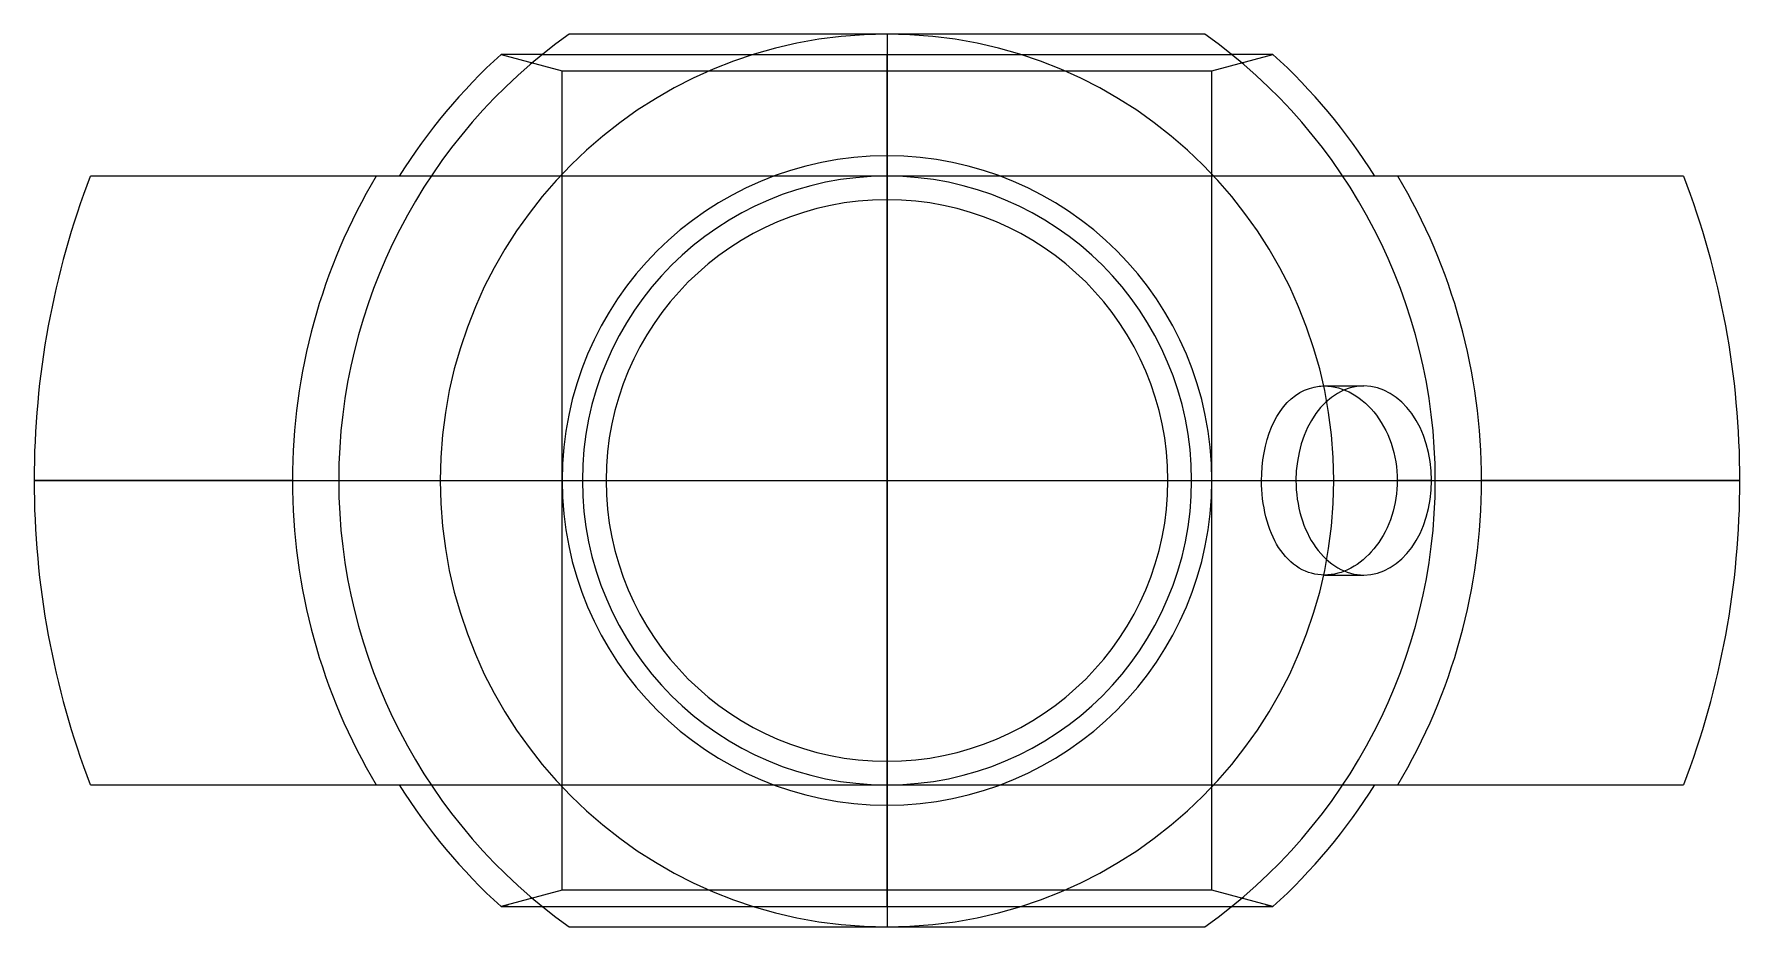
# Model space of a CAD drawing. Header units: millimetres. Extents: x -21 to 21, y -11 to 11.
import ezdxf

# ---------------------------------------------------------------- set-up
doc = ezdxf.new("R2010")
doc.units = ezdxf.units.MM
doc.layers.add('MAIN-1', color=7, linetype='Continuous')
doc.layers.add('MAIN-2', color=7, linetype='Continuous')

msp = doc.modelspace()

# ---------------------------------------------------------------- linework, layer by layer
at = {"layer": 'MAIN-1'}
for p, q in [((7.826, 11), (-7.826, 11)), ((-8.485, 10.5), (-9.5, 10.5)), ((9.5, 10.5), (8.485, 10.5)), ((0, 6.917), (0, 8)), ((-12.575, 7.5), (-19.615, 7.5)), ((-12.339, 7.5), (-12.575, 7.5)), ((-12.108, 7.5), (-12.339, 7.5)), ((-11.882, 7.5), (-12.108, 7.5)), ((-11.659, 7.5), (-11.882, 7.5)), ((-11.44, 7.5), (-11.659, 7.5)), ((-11.225, 7.5), (-11.44, 7.5)), ((11.44, 7.5), (11.225, 7.5)), ((11.659, 7.5), (11.44, 7.5)), ((11.882, 7.5), (11.659, 7.5)), ((12.108, 7.5), (11.882, 7.5)), ((12.339, 7.5), (12.108, 7.5)), ((12.575, 7.5), (12.339, 7.5)), ((19.615, 7.5), (12.575, 7.5)), ((0, 0), (0, 6.917)), ((0, -6.918), (0, 0)), ((21, 0), (14.642, 0)), ((-14.642, 0), (-21, 0)), ((0, -8), (0, -6.918)), ((-19.615, -7.5), (-12.575, -7.5)), ((-12.575, -7.5), (-12.339, -7.5)), ((-12.339, -7.5), (-12.108, -7.5)), ((-12.108, -7.5), (-11.882, -7.5)), ((-11.882, -7.5), (-11.659, -7.5)), ((-11.659, -7.5), (-11.44, -7.5)), ((-11.44, -7.5), (-11.225, -7.5)), ((11.225, -7.5), (11.44, -7.5)), ((11.44, -7.5), (11.659, -7.5)), ((11.659, -7.5), (11.882, -7.5)), ((11.882, -7.5), (12.108, -7.5)), ((12.108, -7.5), (12.339, -7.5)), ((12.339, -7.5), (12.575, -7.5)), ((12.575, -7.5), (19.615, -7.5)), ((-9.5, -10.5), (-8.485, -10.5)), ((8.485, -10.5), (9.5, -10.5)), ((-7.826, -11), (7.826, -11))]:
    msp.add_line(p, q, dxfattribs=at)
for radius, start, end in [(13.5, 125.4309, 234.5691), (13.5, 305.4309, 54.5691), (14.16, 132.1376, 148.0169), (14.16, 31.9831, 47.8624), (8, 90, 270), (8, 270, 90), (21, 159.0907, 180), (14.642, 149.187, 180), (14.642, 0, 30.813), (21, 0, 20.9093), (6.918, 90, 270), (6.918, 270, 90), (14.642, 180, 210.813), (14.642, 329.187, 0), (21, 339.0907, 0), (21, 180, 200.9093), (14.16, 211.9831, 227.8624), (14.16, 312.1376, 328.0169)]:
    msp.add_arc((0, 0), radius, start, end, dxfattribs=at)
at = {"layer": 'MAIN-2'}
for p, q in [((-7.826, 11), (-7.826, 11)), ((0, 11), (0, 7.5)), ((0, 11), (0, 11)), ((7.826, 11), (7.826, 11)), ((-9.5, 10.5), (-8, 10.098)), ((-8.485, 10.5), (0, 10.5)), ((0, 10.098), (0, 10.5)), ((0, 10.5), (0, 10.098)), ((0, 10.5), (8.485, 10.5)), ((8, 10.098), (9.5, 10.5)), ((-8.001, 10.098), (0, 10.098)), ((-8.001, -10.098), (-8.001, 10.098)), ((0, -10.098), (0, 10.098)), ((0, 10.098), (0, -10.098)), ((0, 10.098), (8.001, 10.098)), ((8.001, -10.098), (8.001, 10.098)), ((-10.272, 7.5), (-11.225, 7.5)), ((-9.389, 7.5), (-10.272, 7.5)), ((-8.564, 7.5), (-9.389, 7.5)), ((-7.791, 7.5), (-8.564, 7.5)), ((-7.063, 7.5), (-7.791, 7.5)), ((-6.372, 7.5), (-7.063, 7.5)), ((-5.715, 7.5), (-6.372, 7.5)), ((-5.085, 7.5), (-5.715, 7.5)), ((-4.479, 7.5), (-5.085, 7.5)), ((-3.892, 7.5), (-4.479, 7.5)), ((-3.32, 7.5), (-3.892, 7.5)), ((-2.76, 7.5), (-3.32, 7.5)), ((-2.208, 7.5), (-2.76, 7.5)), ((-1.66, 7.5), (-2.208, 7.5)), ((-1.112, 7.5), (-1.66, 7.5)), ((-0.56, 7.5), (-1.112, 7.5)), ((0, 7.5), (-0.56, 7.5)), ((0.56, 7.5), (0, 7.5)), ((1.112, 7.5), (0.56, 7.5)), ((1.66, 7.5), (1.112, 7.5)), ((2.208, 7.5), (1.66, 7.5)), ((2.76, 7.5), (2.208, 7.5)), ((3.32, 7.5), (2.76, 7.5)), ((3.892, 7.5), (3.32, 7.5)), ((4.479, 7.5), (3.892, 7.5)), ((5.085, 7.5), (4.479, 7.5)), ((5.715, 7.5), (5.085, 7.5)), ((6.372, 7.5), (5.715, 7.5)), ((7.063, 7.5), (6.372, 7.5)), ((7.791, 7.5), (7.063, 7.5)), ((8.564, 7.5), (7.791, 7.5)), ((9.389, 7.5), (8.564, 7.5)), ((10.272, 7.5), (9.389, 7.5)), ((11.225, 7.5), (10.272, 7.5)), ((0, 6.917), (0, 6.917)), ((10.059, 2.097), (10.169, 2.168)), ((10.169, 2.168), (10.283, 2.226)), ((10.283, 2.226), (10.399, 2.271)), ((10.399, 2.271), (10.516, 2.302)), ((10.516, 2.302), (10.557, 2.311)), ((10.557, 2.311), (10.599, 2.318)), ((10.599, 2.318), (10.642, 2.323)), ((10.642, 2.323), (10.685, 2.327)), ((10.685, 2.327), (10.728, 2.329)), ((10.728, 2.329), (10.772, 2.33)), ((10.772, 2.33), (10.858, 2.327)), ((10.772, 2.33), (11.74, 2.33)), ((10.858, 2.327), (10.944, 2.318)), ((10.944, 2.318), (11.032, 2.303)), ((11.032, 2.303), (11.119, 2.282)), ((11.119, 2.282), (11.206, 2.254)), ((11.206, 2.254), (11.292, 2.221)), ((11.292, 2.221), (11.378, 2.182)), ((11.378, 2.182), (11.462, 2.137)), ((11.462, 2.137), (11.544, 2.087)), ((9.602, 1.578), (9.678, 1.699)), ((9.678, 1.699), (9.763, 1.813)), ((9.763, 1.813), (9.855, 1.918)), ((9.855, 1.918), (9.954, 2.013)), ((9.954, 2.013), (10.059, 2.097)), ((11.544, 2.087), (11.625, 2.032)), ((11.625, 2.032), (11.703, 1.972)), ((11.703, 1.972), (11.778, 1.907)), ((11.778, 1.907), (11.85, 1.838)), ((11.85, 1.838), (11.919, 1.766)), ((11.919, 1.766), (11.986, 1.689)), ((11.986, 1.689), (12.05, 1.607)), ((9.413, 1.168), (9.47, 1.315)), ((9.47, 1.315), (9.533, 1.452)), ((9.533, 1.452), (9.602, 1.578)), ((12.05, 1.607), (12.112, 1.521)), ((12.112, 1.521), (12.171, 1.43)), ((12.171, 1.43), (12.227, 1.334)), ((12.227, 1.334), (12.279, 1.235)), ((9.284, 0.683), (9.319, 0.85)), ((9.319, 0.85), (9.362, 1.013)), ((9.362, 1.013), (9.413, 1.168)), ((12.279, 1.235), (12.328, 1.132)), ((12.328, 1.132), (12.372, 1.026)), ((12.372, 1.026), (12.412, 0.917)), ((12.412, 0.917), (12.447, 0.806)), ((9.237, 0.34), (9.257, 0.512)), ((9.257, 0.512), (9.284, 0.683)), ((12.447, 0.806), (12.478, 0.693)), ((12.478, 0.693), (12.505, 0.578)), ((12.505, 0.578), (12.526, 0.462)), ((12.526, 0.462), (12.542, 0.346)), ((-21, 0), (21, 0)), ((9.223, 0), (9.226, 0.168)), ((9.226, 0.168), (9.237, 0.34)), ((12.542, 0.346), (12.554, 0.23)), ((12.554, 0.23), (12.561, 0.114)), ((12.561, 0.114), (12.563, 0)), ((12.563, 0), (12.561, -0.108)), ((13.41, 0), (12.563, 0)), ((9.224, -0.111), (9.223, 0)), ((9.223, 0), (10.07, 0)), ((9.229, -0.223), (9.224, -0.111)), ((9.237, -0.336), (9.229, -0.223)), ((9.249, -0.45), (9.237, -0.336)), ((12.545, -0.325), (12.53, -0.434)), ((12.555, -0.216), (12.545, -0.325)), ((12.561, -0.108), (12.555, -0.216)), ((9.264, -0.563), (9.249, -0.45)), ((9.283, -0.676), (9.264, -0.563)), ((9.305, -0.787), (9.283, -0.676)), ((9.33, -0.896), (9.305, -0.787)), ((12.461, -0.758), (12.43, -0.863)), ((12.488, -0.651), (12.461, -0.758)), ((12.511, -0.543), (12.488, -0.651)), ((12.53, -0.434), (12.511, -0.543)), ((9.359, -1.003), (9.33, -0.896)), ((9.391, -1.107), (9.359, -1.003)), ((9.427, -1.207), (9.391, -1.107)), ((9.465, -1.303), (9.427, -1.207)), ((12.312, -1.167), (12.265, -1.262)), ((12.355, -1.068), (12.312, -1.167)), ((12.394, -0.967), (12.355, -1.068)), ((12.43, -0.863), (12.394, -0.967)), ((9.506, -1.395), (9.465, -1.303)), ((9.549, -1.483), (9.506, -1.395)), ((9.594, -1.566), (9.549, -1.483)), ((9.643, -1.647), (9.594, -1.566)), ((9.696, -1.725), (9.643, -1.647)), ((12.048, -1.61), (11.988, -1.687)), ((12.107, -1.529), (12.048, -1.61)), ((12.162, -1.444), (12.107, -1.529)), ((12.215, -1.355), (12.162, -1.444)), ((12.265, -1.262), (12.215, -1.355)), ((9.752, -1.8), (9.696, -1.725)), ((9.812, -1.871), (9.752, -1.8)), ((9.874, -1.938), (9.812, -1.871)), ((9.94, -2.001), (9.874, -1.938)), ((10.008, -2.058), (9.94, -2.001)), ((10.079, -2.11), (10.008, -2.058)), ((11.576, -2.066), (11.5, -2.115)), ((11.651, -2.012), (11.576, -2.066)), ((11.724, -1.954), (11.651, -2.012)), ((11.794, -1.893), (11.724, -1.954)), ((11.861, -1.827), (11.794, -1.893)), ((11.925, -1.759), (11.861, -1.827)), ((11.988, -1.687), (11.925, -1.759)), ((10.151, -2.157), (10.079, -2.11)), ((10.226, -2.198), (10.151, -2.157)), ((10.301, -2.234), (10.226, -2.198)), ((10.378, -2.263), (10.301, -2.234)), ((10.455, -2.287), (10.378, -2.263)), ((10.532, -2.306), (10.455, -2.287)), ((10.61, -2.319), (10.532, -2.306)), ((10.69, -2.327), (10.61, -2.319)), ((10.772, -2.33), (10.69, -2.327)), ((10.852, -2.327), (10.772, -2.33)), ((10.772, -2.33), (11.74, -2.33)), ((10.934, -2.319), (10.852, -2.327)), ((11.016, -2.306), (10.934, -2.319)), ((11.098, -2.287), (11.016, -2.306)), ((11.18, -2.263), (11.098, -2.287)), ((11.261, -2.234), (11.18, -2.263)), ((11.342, -2.199), (11.261, -2.234)), ((11.421, -2.16), (11.342, -2.199)), ((11.5, -2.115), (11.421, -2.16)), ((0, -6.918), (0, -6.918)), ((-11.225, -7.5), (-10.272, -7.5)), ((-10.272, -7.5), (-9.389, -7.5)), ((-9.389, -7.5), (-8.564, -7.5)), ((-8.564, -7.5), (-7.791, -7.5)), ((-7.791, -7.5), (-7.063, -7.5)), ((-7.063, -7.5), (-6.372, -7.5)), ((-6.372, -7.5), (-5.715, -7.5)), ((-5.715, -7.5), (-5.085, -7.5)), ((-5.085, -7.5), (-4.479, -7.5)), ((-4.479, -7.5), (-3.892, -7.5)), ((-3.892, -7.5), (-3.32, -7.5)), ((-3.32, -7.5), (-2.76, -7.5)), ((-2.76, -7.5), (-2.208, -7.5)), ((-2.208, -7.5), (-1.66, -7.5)), ((-1.66, -7.5), (-1.112, -7.5)), ((-1.112, -7.5), (-0.56, -7.5)), ((-0.56, -7.5), (0, -7.5)), ((0, -7.5), (0.56, -7.5)), ((0, -7.5), (0, -11)), ((0.56, -7.5), (1.112, -7.5)), ((1.112, -7.5), (1.66, -7.5)), ((1.66, -7.5), (2.208, -7.5)), ((2.208, -7.5), (2.76, -7.5)), ((2.76, -7.5), (3.32, -7.5)), ((3.32, -7.5), (3.892, -7.5)), ((3.892, -7.5), (4.479, -7.5)), ((4.479, -7.5), (5.085, -7.5)), ((5.085, -7.5), (5.715, -7.5)), ((5.715, -7.5), (6.372, -7.5)), ((6.372, -7.5), (7.063, -7.5)), ((7.063, -7.5), (7.791, -7.5)), ((7.791, -7.5), (8.564, -7.5)), ((8.564, -7.5), (9.389, -7.5)), ((9.389, -7.5), (10.272, -7.5)), ((10.272, -7.5), (11.225, -7.5)), ((-8.001, -10.098), (-9.5, -10.5)), ((-9.317, -10.5), (-9.5, -10.5)), ((-8.485, -10.5), (0, -10.5)), ((0, -10.098), (-8.001, -10.098)), ((0, -10.5), (0, -10.098)), ((0, -10.098), (0, -10.5)), ((8.001, -10.098), (0, -10.098)), ((0, -10.5), (8.485, -10.5)), ((9.5, -10.5), (8.001, -10.098)), ((9.5, -10.5), (9.317, -10.5)), ((-7.826, -11), (-7.826, -11)), ((0, -11), (0, -11)), ((7.826, -11), (7.826, -11))]:
    msp.add_line(p, q, dxfattribs=at)
for radius, start, end in [(11, 90, 270), (11, 270, 90), (7.5, 90, 270), (7.5, 270, 90)]:
    msp.add_arc((0, 0), radius, start, end, dxfattribs=at)
for start_param, end_param in [(0, 1.570796), (-1.570796, 0), (1.570796, 3.141593), (3.141593, 4.712389)]:
    msp.add_ellipse((11.74, 0), major_axis=(0, 2.33), ratio=0.716857, start_param=start_param, end_param=end_param, dxfattribs=at)

doc.saveas('drawing.dxf')
